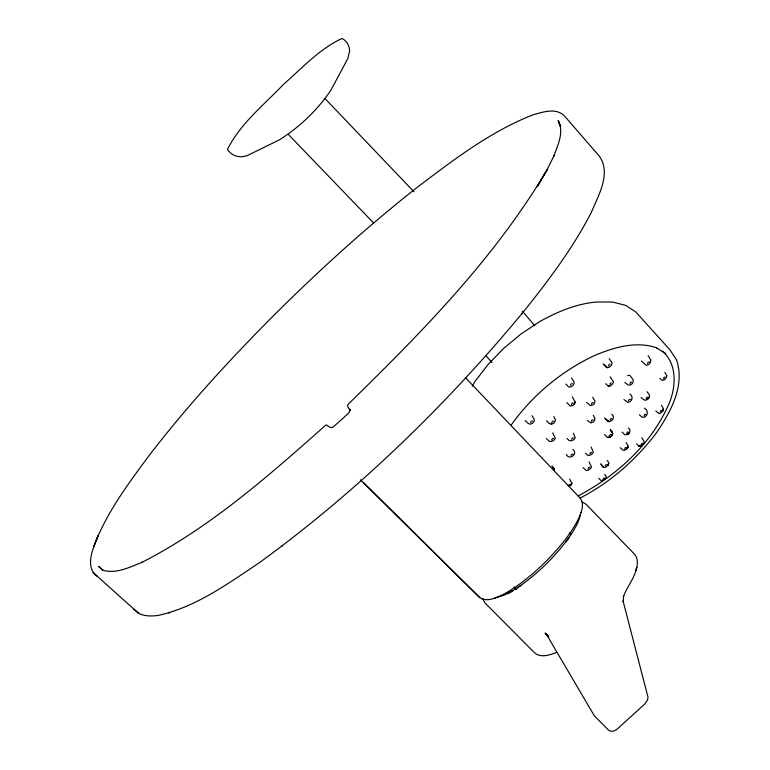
<?xml version="1.0" encoding="UTF-8"?>
<svg xmlns="http://www.w3.org/2000/svg" width="770" height="770" viewBox="0 0 770 770"><rect width="100%" height="100%" fill="white"/><g stroke="black" fill="none" stroke-linecap="round" stroke-linejoin="round"><path stroke-width="1.16" d="M646.097 398.716L646.733 397.474L647.801 397.166M644.009 415.887L644.644 414.606L645.751 414.462M628.503 400.766L629.177 399.466L630.341 399.418M551.763 422.643L552.321 421.363L553.63 421.171M591.389 421.325L591.947 419.997L593.247 419.823M580.513 514.119L580.744 512.425M530.568 422.441L531.156 421.19L532.503 421.026M660.15 411.902L660.862 410.68L661.94 410.564M591.447 404.106L592.111 402.758L593.314 402.643M571.032 455.417L571.821 454.242L573.015 454.213M647.503 363.469L648.176 362.141L649.293 361.967M609.907 420.054L610.677 418.755L611.726 418.784M635.924 570.657L636.761 567.298C634.75 578.164 626.972 586.625 623.382 596.856L623.594 595.922L623.238 602.005L623.046 600.908L648.022 697.245L647.493 700.103L644.817 703.982L619.407 727.063C616.78 729.854 612.121 733.309 608.502 730.056L594.344 715.811L546.286 634.057L546.902 634.981L545.199 633.19L548.885 636.925M636.164 569.723C637.733 564.756 638.243 558.731 634.74 554.419L586.172 504.34L581.735 501.732M580.397 514.966C577.914 525.063 571.715 533.697 565.748 542.013L569.242 537.248C554.602 557.23 536.623 574.853 516.073 588.694L520.895 585.45M554.227 470.586L554.4 469.479L552.783 466.995M605.182 465.937L606.057 464.685L606.962 464.695M568.144 485.495L570.05 484.33M602.852 479.392L603.757 478.18L604.671 478.209M574.102 404.308L575.219 402.142L572.293 396.839M575.219 402.142L574.054 404.51L572.457 405.723L570.137 406.002L566.836 402.623M604.556 434.53L607.27 437.427C611.39 438.351 614.922 432.557 610.475 429.93L611.842 432.249L610.254 429.593M472.241 386.213L475.128 381.285L488.132 364.441L503.522 348.521L520.799 334.151L539.173 321.918C556.835 311.937 575.979 303.881 596.365 302.004L612.66 302.061L625.702 305.372L635.722 311.889L669.64 349.464L676.407 359.59C685.454 385.568 670.545 412.114 656.242 433.096C635.962 459.892 610.042 482.646 580.108 498.055M641.044 397.561L644.423 400.073L645.943 400.198L647.994 398.937L649.36 396.974M647.945 398.918L649.476 396.82L649.476 394.943L647.031 391.709M511.415 424.742C532.609 395.125 561.417 371.111 594.353 355.586C613.786 347.463 635.924 340.715 656.704 347.828L656.242 347.645L665.742 353.68L665.347 353.257M521.723 313.91L522.118 313.438C547.547 281.83 572.226 249.239 590.965 213.126L591.408 212.222C598.309 195.599 611.457 173.452 599.387 156.223L564.997 116.568C556.672 107.069 542.446 112.064 532.272 115.144L531.608 115.356C489.633 132.132 453.318 160.016 417.552 187.1C366.818 226.909 319.03 270.347 273.35 315.825C229.267 360.158 186.889 406.339 148.783 455.946C127.762 484.455 106 513.417 93.661 546.95L98.002 535.795C93.516 547.624 84.055 566.855 97.367 576.345M522.118 313.438C444.868 406.502 357.203 491.453 259.355 562.716C227.651 583.824 195.493 607.405 157.581 615.557C151.045 616.193 144.144 616.462 138.263 613.055L92.987 572.399M569.213 486.496L571.051 484.908L571.792 483.098L569.684 479.123M609.792 437.225L611.726 435.637M281.916 546.113L282.455 545.699M516.381 588.482L507.632 593.709L512.127 591.119L504.138 595.229L494.6 598.078M578.049 495.947C617.03 475.456 651.969 443.722 669.467 402.681C676.06 385.857 677.196 364.172 662.46 351.168M546.594 420.776L549.02 423.317L551.541 424.174M551.233 424.289L553.659 423.336L555.103 421.508L555.343 419.592L553.707 416.56M556.383 652.508C549.501 655.203 539.751 658.427 533.87 652.103L484.686 602.64L482.877 598.762M610.754 434.54L609.494 435.214L609.224 436.263M611.313 382.806L610.042 383.604L610.071 384.682M610.004 364.123L608.685 364.922L608.772 366M665.097 376.992L663.759 377.733L663.721 378.782M168.63 612.949L169.756 612.689M605.663 383.662L608.011 385.972L609.253 386.088M608.666 386.222L610.745 385.741L612.574 384.066L613.478 381.92L610.225 376.857M573.198 402.797L571.86 403.384L571.619 404.558M642.623 443.25L641.372 443.876L641.16 444.916M589.772 467.197L588.434 467.842L588.184 468.795M591.601 452.365L590.224 452.972L589.945 453.905M627.598 375.414L629.927 375.433L632.892 379.427C634.288 382.209 631.39 385.751 628.426 385.135L624.817 382.449M631.573 381.968L630.216 382.517L630.072 383.72M572.293 383.662L570.965 383.999L570.493 385.241M626.299 447.38L625.125 447.842L624.72 449.016M553.582 438.467L552.225 438.727L551.782 439.978M573.515 437.947L572.149 438.168L571.677 439.381M606.712 367.348L604.238 364.836L607.376 367.694L609.33 367.232L611.341 365.404L612.092 363.017L609.185 358.628M360.379 479.777L479.758 597.645C487.237 602.525 496.563 597.626 503.609 594.247C520.289 585.123 534.871 572.601 548.202 559.135C560.329 546.392 571.985 532.696 579.521 516.651C581.899 510.934 584.42 503.349 579.983 497.94L465.321 377.579M605.73 366.356L607.376 367.694L603.151 363.892M606.327 419.631L609.137 421.777C612.516 421.2 615.413 416.705 611.765 414.241M102.708 570.089L98.618 566.422L103.074 570.339L102.371 570.069C116.02 574.42 129.803 567.095 142.286 562.235L141.661 562.504C209.844 527.662 267.912 476.466 324.815 425.974L326.326 424.905L330.349 427.504L332.553 427.504L341.495 419.669L349.166 412.489L350.071 409.139L350.331 410.651L347.828 406.81L347.549 405.145L348.714 403.711C421.585 332.496 494.321 258.614 546.662 170.497L547.018 169.843L537.268 186.658L546.662 170.497L554.053 155.627L553.832 156.156C557.788 145.116 564.4 132.007 558.135 120.601L560.695 126.684L558.365 121.391L559.521 122.728M133.585 608.839L138.263 613.055M605.441 418.774L608.569 421.633L604.575 418.052M583.082 467.563L585.98 470.297C588.347 470.788 590.523 468.969 591.476 466.938L589.098 461.962M546.382 438.582L549.222 441.277C551.753 442.076 554.304 440.613 555.295 438.236L552.735 432.856M639.447 414.78L641.583 416.82L643.479 417.465C648.08 416.406 648.735 410.564 644.48 408.11M598.656 478.218L601.418 480.904L603.526 480.211L605.268 478.825L606.327 476.745L604.777 474.349M525.14 420.487L528.162 423.385L530.193 424.222L532.513 423.221L534.111 421.498L534.322 419.583L532.06 415.713M569.194 532.898L570.897 534.553M566.316 454.435C569.165 460.883 578.78 453.694 572.716 449.382M636.569 443.789L639.071 446.196L641.092 445.926L642.95 444.521L644.095 442.875L643.99 441.2L641.718 437.735M363.69 482.752L479.758 597.645M641.449 361.063L645.568 364.797L646.838 365.336L648.908 364.345L650.4 362.478L650.862 360.062L648.09 355.625M622.208 432.095L624.942 434.829L627.54 434.482C629.985 433.144 631.15 429.92 628.426 428.024M659.823 378.407L662.19 380.399C664.654 380.236 666.483 378.003 666.907 375.693L664.808 372.411M586.567 402.421L590.292 405.617L593.112 404.885L594.459 403.432L595.008 401.112L592.717 397.31M655.809 410.988L659.053 413.673C661.266 412.98 663.422 411.161 663.451 408.668L661.353 405.299M623.96 399.553L627.954 402.46C632.093 401.661 633.749 396.56 629.927 393.961M565.854 384.057L568.712 386.896L570.685 386.944L572.764 385.722L574.16 383.547L573.804 381.545L571.523 377.993M601.745 465.417C603.978 470.942 611.986 463.54 607.029 460.499M545.199 633.19L548.105 636.193L546.392 634.413M585.595 453.164L587.683 455.32C590.051 455.878 592.322 454.146 593.352 452.134L591.148 447.033M491.982 362.593L486.255 355.971M288.5 134.577L373.614 222.982M324.796 98.339L413.962 191.749M567.057 438.448L569.088 440.565C571.571 441.412 574.17 440.074 575.238 437.745L573.38 433.173M620.245 447.726L622.94 450.152L624.557 450.306L626.482 449.045L627.964 447.12L627.974 445.647L626.145 442.644M514.004 586.942L516.449 589.55M514.639 587.491L516.256 589.243L514.649 587.5M587.491 420.497L590.86 422.913L593.256 421.989L594.527 420.526L594.931 418.264L593.304 415.29M522.368 311.147L534.794 325.739M600.975 464.098L603.815 467.515L600.821 463.964M626.751 433.587L627.415 432.028L628.368 432.095M551.849 465.908L554.4 469.479L552.542 466.909M349.667 50.695L347.857 58.491L331.1 89.82C317.885 109.773 299.694 126.992 279.5 139.794L249.085 154.712C241.424 158.63 232.222 156.907 227.497 149.38C240.298 123.527 264.187 104.71 283.812 84.055C302.312 68.039 319.483 48.856 341.967 38.5C346.596 40.492 349.387 45.786 349.667 50.695M663.451 408.668L662.98 410.66L663.451 408.668M571.792 483.098L571.051 484.908L571.792 483.098M608.762 463.434L607.771 465.446L608.762 463.434M612.747 433.712L611.611 435.791L612.747 433.712M627.964 447.12L626.482 449.045L627.964 447.12M629.379 432.798L627.54 434.482L629.379 432.798M609.859 437.168L607.732 437.553L609.859 437.168M641.092 445.926L639.071 446.196L641.092 445.926"/></g></svg>
